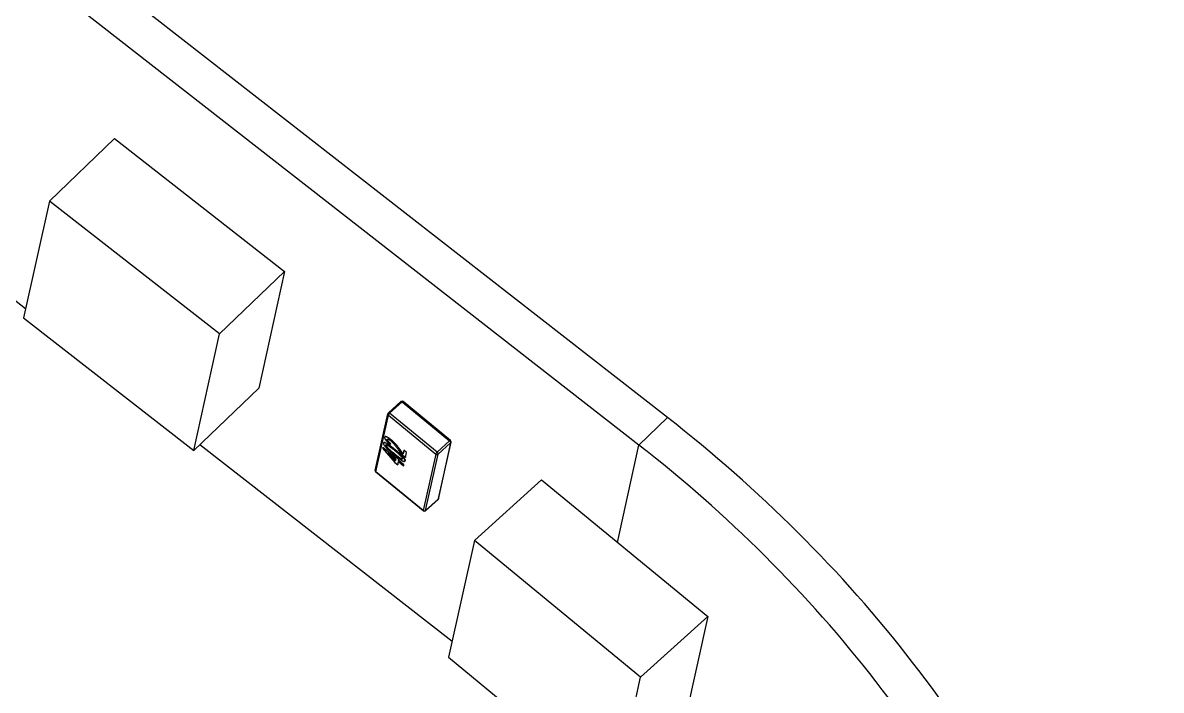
# Model space of a CAD drawing. Header units: millimetres. Extents: x 0 to 432, y 0 to 279.
# Drawn here: x 373.44 to 383.62, y 106.6 to 112.57 of the extents above; entities that cross this region are included whole.
import ezdxf

# ---------------------------------------------------------------- set-up
doc = ezdxf.new("R2010")
doc.units = ezdxf.units.MM
doc.header["$LTSCALE"] = 23.749
doc.layers.get('0').update_dxf_attribs({"linetype": 'CONTINUOUS'})

msp = doc.modelspace()

# ---------------------------------------------------------------- linework, layer by layer
at = {"color": 3, "linetype": 'CONTINUOUS'}
msp.add_line((379.21, 109.036), (357.788, 125.734), dxfattribs=at)
at = {"color": 7, "linetype": 'CONTINUOUS'}
for p, q in [((378.954, 108.791), (357.533, 125.489)), ((373.47, 110.009), (371.167, 111.805)), ((373.683, 110.972), (374.264, 111.53)), ((374.264, 111.53), (375.786, 110.343)), ((373.683, 110.972), (373.452, 109.929)), ((375.205, 109.785), (373.683, 110.972)), ((375.205, 109.785), (375.786, 110.343)), ((375.786, 110.343), (375.555, 109.3)), ((373.452, 109.929), (374.975, 108.742)), ((374.975, 108.742), (375.205, 109.785)), ((374.975, 108.742), (375.555, 109.3)), ((376.714, 109.079), (376.826, 109.18)), ((376.725, 109.076), (376.837, 109.177)), ((376.837, 109.177), (377.261, 108.829)), ((377.269, 108.833), (376.845, 109.181)), ((376.597, 108.565), (376.709, 109.071)), ((376.602, 108.553), (376.714, 109.059)), ((376.714, 109.059), (377.137, 108.711)), ((377.149, 108.728), (376.725, 109.076)), ((379.21, 109.036), (378.954, 108.791)), ((376.671, 108.812), (376.669, 108.809)), ((376.672, 108.813), (376.671, 108.812)), ((376.682, 108.864), (376.681, 108.861)), ((376.704, 108.844), (376.703, 108.842)), ((376.703, 108.842), (376.704, 108.844)), ((376.704, 108.845), (376.704, 108.844)), ((376.704, 108.844), (376.704, 108.844)), ((376.739, 108.839), (376.738, 108.838)), ((377.261, 108.829), (377.149, 108.728)), ((377.158, 108.711), (377.27, 108.812)), ((377.27, 108.812), (377.159, 108.306)), ((377.162, 108.312), (377.274, 108.818)), ((377.284, 107.036), (375.029, 108.794)), ((376.663, 108.769), (376.662, 108.762)), ((376.662, 108.762), (376.772, 108.635)), ((376.664, 108.77), (376.663, 108.769)), ((376.781, 108.673), (376.663, 108.769)), ((376.781, 108.674), (376.664, 108.77)), ((376.692, 108.792), (376.691, 108.791)), ((376.691, 108.791), (376.692, 108.792)), ((376.692, 108.793), (376.693, 108.793)), ((376.693, 108.792), (376.692, 108.792)), ((376.693, 108.793), (376.693, 108.792)), ((376.703, 108.771), (376.702, 108.77)), ((376.709, 108.722), (376.779, 108.664)), ((376.775, 108.646), (376.709, 108.722)), ((376.717, 108.715), (376.775, 108.648)), ((376.73, 108.795), (376.734, 108.802)), ((376.731, 108.797), (376.73, 108.795)), ((376.735, 108.803), (376.731, 108.797)), ((376.734, 108.802), (376.735, 108.803)), ((376.764, 108.717), (376.763, 108.716)), ((376.772, 108.753), (376.771, 108.752)), ((376.813, 108.756), (376.812, 108.755)), ((376.851, 108.744), (376.845, 108.713)), ((376.853, 108.745), (376.851, 108.744)), ((376.876, 108.724), (376.851, 108.744)), ((376.877, 108.725), (376.853, 108.745)), ((376.866, 108.681), (376.876, 108.724)), ((376.868, 108.682), (376.877, 108.725)), ((376.877, 108.725), (376.876, 108.724)), ((377.137, 108.711), (377.026, 108.205)), ((377.047, 108.205), (377.158, 108.711)), ((378.762, 107.921), (378.954, 108.791)), ((376.772, 108.635), (376.797, 108.615)), ((376.779, 108.664), (376.775, 108.646)), ((376.782, 108.681), (376.781, 108.673)), ((376.784, 108.682), (376.782, 108.681)), ((376.807, 108.661), (376.782, 108.681)), ((376.808, 108.662), (376.784, 108.682)), ((376.797, 108.615), (376.803, 108.644)), ((376.798, 108.616), (376.797, 108.615)), ((376.798, 108.616), (376.804, 108.643)), ((376.803, 108.644), (376.85, 108.606)), ((376.805, 108.652), (376.807, 108.661)), ((376.806, 108.654), (376.805, 108.652)), ((376.852, 108.614), (376.805, 108.652)), ((376.806, 108.654), (376.808, 108.662)), ((376.853, 108.615), (376.806, 108.654)), ((376.808, 108.662), (376.807, 108.661)), ((376.85, 108.606), (376.852, 108.614)), ((376.851, 108.607), (376.85, 108.606)), ((376.851, 108.607), (376.853, 108.615)), ((376.853, 108.615), (376.852, 108.614)), ((376.86, 108.647), (376.862, 108.65)), ((376.86, 108.647), (376.862, 108.648)), ((376.864, 108.651), (376.862, 108.65)), ((376.864, 108.651), (376.862, 108.648)), ((376.868, 108.682), (376.866, 108.681)), ((377.026, 108.205), (376.602, 108.553)), ((377.026, 108.203), (376.602, 108.55)), ((377.483, 107.937), (378.083, 108.48)), ((378.083, 108.48), (379.569, 107.259)), ((377.046, 108.203), (377.158, 108.304)), ((377.159, 108.306), (377.047, 108.205)), ((377.159, 108.306), (377.158, 108.304)), ((377.046, 108.203), (377.047, 108.205)), ((377.483, 107.937), (377.252, 106.894)), ((378.969, 106.717), (377.483, 107.937)), ((378.969, 106.717), (379.569, 107.259)), ((379.569, 107.259), (379.338, 106.216)), ((377.252, 106.894), (378.738, 105.674)), ((378.738, 105.674), (378.969, 106.717))]:
    msp.add_line(p, q, dxfattribs=at)
for centre, radius, start, end in [((376.836, 109.169), 0.015, 50.6106, 132.1352), ((376.724, 109.068), 0.015, 132.1348, 167.5446), ((377.259, 108.821), 0.015, 347.5437, 50.6085), ((376.694, 108.79), 0.00267, 130.2472, 132.1343), ((376.808, 108.679), 0.0337, 340.466, 340.8857), ((376.612, 108.562), 0.015, 167.5437, 230.6085), ((377.148, 108.316), 0.015, 312.1348, 347.5446), ((377.035, 108.214), 0.015, 230.6106, 312.1352)]:
    msp.add_arc(centre, radius, start, end, dxfattribs=at)
for points, knots in [([(376.826, 109.18), (376.826, 109.181), (376.827, 109.181), (376.828, 109.181), (376.829, 109.181), (376.831, 109.181), (376.834, 109.179), (376.836, 109.178), (376.837, 109.177)], [0, 0, 0, 0, 0.083276, 0.173612, 0.276166, 0.39337, 0.672086, 1, 1, 1, 1]), ([(376.837, 109.177), (376.838, 109.178), (376.84, 109.179), (376.842, 109.18), (376.843, 109.181), (376.844, 109.181), (376.845, 109.181), (376.845, 109.181), (376.845, 109.181)], [0, 0, 0, 0, 0.364367, 0.65578, 0.769924, 0.862912, 0.937372, 1, 1, 1, 1]), ([(376.709, 109.071), (376.709, 109.07), (376.709, 109.068), (376.709, 109.064), (376.711, 109.061), (376.713, 109.06), (376.714, 109.059)], [0, 0, 0, 0, 0.237924, 0.481668, 0.735415, 1, 1, 1, 1]), ([(376.725, 109.076), (376.724, 109.077), (376.722, 109.078), (376.719, 109.079), (376.717, 109.08), (376.716, 109.08), (376.715, 109.08), (376.714, 109.079), (376.714, 109.079)], [0, 0, 0, 0, 0.327914, 0.60663, 0.723834, 0.826388, 0.916724, 1, 1, 1, 1]), ([(376.714, 109.059), (376.714, 109.059), (376.714, 109.061), (376.716, 109.063), (376.718, 109.067), (376.721, 109.072), (376.724, 109.074), (376.725, 109.076)], [0, 0, 0, 0, 0.086192, 0.191351, 0.445054, 0.727773, 1, 1, 1, 1]), ([(376.771, 108.752), (376.769, 108.753), (376.764, 108.757), (376.756, 108.764), (376.747, 108.771), (376.739, 108.777), (376.735, 108.78), (376.732, 108.783), (376.728, 108.785), (376.724, 108.788), (376.716, 108.793), (376.708, 108.799), (376.699, 108.805), (376.693, 108.808), (376.689, 108.81), (376.686, 108.812), (376.683, 108.813), (376.68, 108.813), (376.677, 108.814), (376.674, 108.814), (376.672, 108.813), (376.671, 108.812)], [0, 0, 0, 0, 0.070139, 0.140062, 0.279296, 0.348226, 0.382585, 0.416866, 0.450875, 0.484633, 0.551848, 0.684127, 0.748845, 0.811493, 0.841538, 0.870187, 0.896955, 0.921803, 0.944499, 0.964888, 1, 1, 1, 1]), ([(376.672, 108.813), (376.673, 108.814), (376.676, 108.815), (376.679, 108.815), (376.681, 108.815), (376.684, 108.814), (376.687, 108.813), (376.69, 108.811), (376.695, 108.809), (376.7, 108.806), (376.709, 108.801), (376.718, 108.795), (376.725, 108.789), (376.73, 108.786), (376.733, 108.784), (376.736, 108.781), (376.74, 108.778), (376.748, 108.772), (376.757, 108.765), (376.766, 108.758), (376.77, 108.755), (376.772, 108.753)], [0, 0, 0, 0, 0.035112, 0.055501, 0.078197, 0.103045, 0.129813, 0.158462, 0.188507, 0.251155, 0.315873, 0.448152, 0.515367, 0.549125, 0.583134, 0.617415, 0.651774, 0.720704, 0.859938, 0.929861, 1, 1, 1, 1]), ([(376.681, 108.861), (376.68, 108.86), (376.68, 108.859), (376.68, 108.857), (376.68, 108.856), (376.681, 108.853), (376.682, 108.849), (376.684, 108.845), (376.687, 108.84), (376.69, 108.836), (376.694, 108.831), (376.699, 108.825), (376.705, 108.818), (376.713, 108.81), (376.721, 108.803), (376.727, 108.798), (376.73, 108.795)], [0, 0, 0, 0, 0.018998, 0.039252, 0.061496, 0.085545, 0.138884, 0.198369, 0.261822, 0.327675, 0.394819, 0.462531, 0.598328, 0.733411, 0.867431, 1, 1, 1, 1]), ([(376.738, 108.838), (376.735, 108.84), (376.731, 108.843), (376.726, 108.846), (376.721, 108.85), (376.715, 108.854), (376.708, 108.859), (376.702, 108.862), (376.697, 108.864), (376.693, 108.865), (376.691, 108.866), (376.688, 108.866), (376.687, 108.866), (376.684, 108.866), (376.683, 108.865), (376.682, 108.864)], [0, 0, 0, 0, 0.150148, 0.224018, 0.297065, 0.439927, 0.576754, 0.705592, 0.76619, 0.82338, 0.875762, 0.89995, 0.922738, 0.963461, 1, 1, 1, 1]), ([(376.684, 108.866), (376.684, 108.866), (376.686, 108.867), (376.688, 108.867), (376.69, 108.867), (376.692, 108.867), (376.695, 108.866), (376.698, 108.865), (376.703, 108.863), (376.709, 108.86), (376.717, 108.855), (376.723, 108.851), (376.728, 108.848), (376.733, 108.844), (376.737, 108.841), (376.739, 108.839)], [0, 0, 0, 0, 0.036539, 0.077262, 0.10005, 0.124238, 0.176619, 0.233809, 0.294407, 0.423246, 0.560073, 0.702935, 0.775982, 0.849852, 1, 1, 1, 1]), ([(376.734, 108.802), (376.732, 108.804), (376.729, 108.807), (376.724, 108.811), (376.718, 108.816), (376.714, 108.82), (376.711, 108.824), (376.709, 108.827), (376.707, 108.829), (376.705, 108.832), (376.704, 108.835), (376.703, 108.837), (376.703, 108.839), (376.702, 108.84), (376.702, 108.841), (376.702, 108.842), (376.703, 108.842)], [0, 0, 0, 0, 0.131091, 0.263535, 0.397669, 0.53276, 0.600315, 0.667443, 0.733565, 0.79762, 0.858448, 0.913561, 0.937919, 0.960471, 0.980949, 1, 1, 1, 1]), ([(376.704, 108.844), (376.704, 108.845), (376.704, 108.845), (376.705, 108.845), (376.705, 108.845)], [0, 0, 0, 0, 0.501638, 1, 1, 1, 1]), ([(376.704, 108.844), (376.704, 108.843), (376.704, 108.843), (376.704, 108.842), (376.704, 108.84), (376.704, 108.839), (376.705, 108.836), (376.707, 108.834), (376.708, 108.831), (376.71, 108.828), (376.713, 108.825), (376.716, 108.822), (376.72, 108.817), (376.725, 108.812), (376.73, 108.808), (376.734, 108.805), (376.735, 108.803)], [0, 0, 0, 0, 0.019051, 0.039529, 0.062081, 0.086439, 0.141552, 0.20238, 0.266435, 0.332557, 0.399685, 0.46724, 0.602331, 0.736465, 0.868909, 1, 1, 1, 1]), ([(376.705, 108.845), (376.706, 108.845), (376.707, 108.845), (376.709, 108.845), (376.71, 108.845), (376.712, 108.844), (376.714, 108.843), (376.717, 108.842), (376.72, 108.84), (376.724, 108.838), (376.73, 108.834), (376.734, 108.831), (376.736, 108.828)], [0, 0, 0, 0, 0.041961, 0.088909, 0.140384, 0.196096, 0.254902, 0.315662, 0.442376, 0.575374, 0.713772, 1, 1, 1, 1]), ([(376.736, 108.828), (376.738, 108.827), (376.741, 108.825), (376.746, 108.82), (376.75, 108.816), (376.754, 108.812), (376.758, 108.807), (376.762, 108.802), (376.766, 108.798), (376.771, 108.791), (376.778, 108.783), (376.785, 108.773), (376.792, 108.764), (376.797, 108.757), (376.8, 108.754)], [0, 0, 0, 0, 0.061421, 0.12353, 0.186392, 0.249523, 0.31272, 0.375824, 0.438714, 0.501476, 0.626584, 0.751314, 0.875783, 1, 1, 1, 1]), ([(376.812, 108.755), (376.81, 108.756), (376.808, 108.76), (376.803, 108.766), (376.799, 108.771), (376.794, 108.779), (376.786, 108.788), (376.777, 108.799), (376.77, 108.807), (376.763, 108.814), (376.758, 108.819), (376.753, 108.824), (376.748, 108.829), (376.743, 108.833), (376.739, 108.836), (376.738, 108.838)], [0, 0, 0, 0, 0.062214, 0.124422, 0.186784, 0.249203, 0.374417, 0.50022, 0.626464, 0.689562, 0.752469, 0.81506, 0.877268, 0.938914, 1, 1, 1, 1]), ([(376.739, 108.839), (376.741, 108.837), (376.744, 108.834), (376.749, 108.83), (376.754, 108.825), (376.76, 108.82), (376.764, 108.815), (376.771, 108.809), (376.779, 108.8), (376.788, 108.789), (376.795, 108.78), (376.801, 108.772), (376.805, 108.767), (376.809, 108.761), (376.812, 108.758), (376.813, 108.756)], [0, 0, 0, 0, 0.061086, 0.122732, 0.18494, 0.247531, 0.310438, 0.373536, 0.49978, 0.625583, 0.750797, 0.813216, 0.875578, 0.937786, 1, 1, 1, 1]), ([(377.269, 108.833), (377.269, 108.833), (377.268, 108.833), (377.268, 108.833), (377.267, 108.833), (377.265, 108.833), (377.263, 108.831), (377.262, 108.83), (377.261, 108.829)], [0, 0, 0, 0, 0.062628, 0.137088, 0.230076, 0.34422, 0.635633, 1, 1, 1, 1]), ([(377.261, 108.829), (377.263, 108.828), (377.265, 108.825), (377.268, 108.821), (377.27, 108.817), (377.271, 108.814), (377.271, 108.813), (377.27, 108.812)], [0, 0, 0, 0, 0.289509, 0.571967, 0.815036, 0.915187, 1, 1, 1, 1]), ([(377.27, 108.812), (377.271, 108.813), (377.273, 108.815), (377.274, 108.817), (377.274, 108.818)], [0, 0, 0, 0, 0.506514, 1, 1, 1, 1]), ([(376.669, 108.809), (376.669, 108.808), (376.669, 108.807), (376.669, 108.806), (376.669, 108.805), (376.669, 108.802), (376.67, 108.8), (376.671, 108.798), (376.672, 108.796), (376.673, 108.794), (376.674, 108.792), (376.675, 108.791), (376.677, 108.787), (376.681, 108.783), (376.684, 108.778), (376.688, 108.773), (376.696, 108.765), (376.707, 108.754), (376.72, 108.742), (376.738, 108.726), (376.752, 108.715), (376.761, 108.707)], [0, 0, 0, 0, 0.009147, 0.018884, 0.029564, 0.041105, 0.066493, 0.080149, 0.094506, 0.109469, 0.124738, 0.14029, 0.156141, 0.220987, 0.253894, 0.286902, 0.352982, 0.484591, 0.615038, 0.744293, 1, 1, 1, 1]), ([(376.702, 108.77), (376.701, 108.772), (376.698, 108.774), (376.696, 108.778), (376.694, 108.781), (376.693, 108.783), (376.692, 108.786), (376.691, 108.787), (376.691, 108.789), (376.691, 108.79), (376.691, 108.79), (376.691, 108.791)], [0, 0, 0, 0, 0.284034, 0.423488, 0.559979, 0.69085, 0.810882, 0.865523, 0.915461, 0.959494, 1, 1, 1, 1]), ([(376.692, 108.792), (376.692, 108.791), (376.692, 108.791), (376.692, 108.79), (376.692, 108.789), (376.693, 108.787), (376.694, 108.785), (376.695, 108.782), (376.697, 108.779), (376.7, 108.776), (376.702, 108.773), (376.703, 108.771)], [0, 0, 0, 0, 0.040506, 0.084539, 0.134477, 0.189118, 0.30915, 0.440021, 0.576512, 0.715966, 1, 1, 1, 1]), ([(376.693, 108.793), (376.694, 108.793), (376.695, 108.793), (376.698, 108.793), (376.701, 108.792), (376.704, 108.791), (376.706, 108.79), (376.709, 108.788), (376.712, 108.786), (376.716, 108.784), (376.721, 108.781), (376.725, 108.777), (376.732, 108.772), (376.74, 108.766), (376.75, 108.759), (376.759, 108.751), (376.766, 108.746), (376.769, 108.743)], [0, 0, 0, 0, 0.019095, 0.041045, 0.091632, 0.118919, 0.147389, 0.176861, 0.207037, 0.26941, 0.333486, 0.398402, 0.464002, 0.596632, 0.730359, 0.86486, 1, 1, 1, 1]), ([(376.763, 108.716), (376.757, 108.72), (376.747, 108.729), (376.734, 108.739), (376.724, 108.748), (376.718, 108.754), (376.713, 108.759), (376.709, 108.763), (376.706, 108.766), (376.703, 108.769), (376.702, 108.77)], [0, 0, 0, 0, 0.246452, 0.494853, 0.619872, 0.745627, 0.808898, 0.872403, 0.936115, 1, 1, 1, 1]), ([(376.703, 108.771), (376.704, 108.77), (376.707, 108.768), (376.71, 108.764), (376.714, 108.76), (376.719, 108.755), (376.725, 108.75), (376.736, 108.741), (376.748, 108.73), (376.759, 108.721), (376.764, 108.717)], [0, 0, 0, 0, 0.063885, 0.127597, 0.191102, 0.254373, 0.380128, 0.505147, 0.753548, 1, 1, 1, 1]), ([(376.761, 108.707), (376.764, 108.704), (376.771, 108.699), (376.784, 108.688), (376.796, 108.679), (376.806, 108.672), (376.811, 108.668), (376.816, 108.665), (376.821, 108.662), (376.826, 108.658), (376.831, 108.655), (376.836, 108.652), (376.839, 108.65), (376.84, 108.65)], [0, 0, 0, 0, 0.129847, 0.259021, 0.514635, 0.577676, 0.640366, 0.702545, 0.763958, 0.824622, 0.884511, 0.942917, 1, 1, 1, 1]), ([(376.839, 108.666), (376.839, 108.666), (376.837, 108.665), (376.834, 108.666), (376.832, 108.667), (376.829, 108.667), (376.827, 108.668), (376.825, 108.67), (376.821, 108.671), (376.817, 108.674), (376.812, 108.677), (376.807, 108.681), (376.801, 108.686), (376.792, 108.692), (376.782, 108.7), (376.773, 108.708), (376.766, 108.713), (376.763, 108.716)], [0, 0, 0, 0, 0.035771, 0.058505, 0.083366, 0.109831, 0.137763, 0.166512, 0.19632, 0.258731, 0.323188, 0.388819, 0.455434, 0.59006, 0.725863, 0.862613, 1, 1, 1, 1]), ([(376.764, 108.717), (376.767, 108.714), (376.773, 108.709), (376.783, 108.702), (376.792, 108.694), (376.8, 108.688), (376.806, 108.684), (376.811, 108.68), (376.816, 108.677), (376.82, 108.674), (376.824, 108.672), (376.827, 108.67), (376.83, 108.669), (376.832, 108.668), (376.834, 108.668), (376.836, 108.667), (376.837, 108.667), (376.838, 108.667)], [0, 0, 0, 0, 0.134016, 0.267465, 0.400062, 0.531613, 0.59688, 0.661432, 0.724975, 0.787264, 0.847103, 0.875546, 0.903197, 0.929886, 0.955017, 0.978704, 1, 1, 1, 1]), ([(376.769, 108.743), (376.772, 108.74), (376.779, 108.735), (376.789, 108.726), (376.798, 108.719), (376.804, 108.713), (376.809, 108.708), (376.814, 108.704), (376.819, 108.699), (376.824, 108.694), (376.828, 108.69), (376.831, 108.686), (376.833, 108.684), (376.835, 108.681), (376.837, 108.678), (376.838, 108.675), (376.84, 108.673), (376.84, 108.671), (376.84, 108.67), (376.84, 108.669), (376.84, 108.668), (376.84, 108.668)], [0, 0, 0, 0, 0.126141, 0.252848, 0.380277, 0.444271, 0.508538, 0.573104, 0.637978, 0.703251, 0.768733, 0.801367, 0.833833, 0.865962, 0.897463, 0.927704, 0.95587, 0.968715, 0.980333, 0.990574, 1, 1, 1, 1]), ([(376.862, 108.65), (376.862, 108.65), (376.863, 108.651), (376.863, 108.653), (376.862, 108.656), (376.861, 108.659), (376.86, 108.663), (376.858, 108.666), (376.855, 108.67), (376.853, 108.674), (376.85, 108.677), (376.847, 108.681), (376.843, 108.686), (376.836, 108.694), (376.825, 108.704), (376.812, 108.717), (376.794, 108.733), (376.78, 108.744), (376.771, 108.752)], [0, 0, 0, 0, 0.009153, 0.018869, 0.041014, 0.066261, 0.094441, 0.124513, 0.155962, 0.188164, 0.220829, 0.253744, 0.286751, 0.352842, 0.484465, 0.614945, 0.744237, 1, 1, 1, 1]), ([(376.772, 108.753), (376.781, 108.745), (376.795, 108.734), (376.813, 108.718), (376.826, 108.706), (376.837, 108.695), (376.844, 108.687), (376.848, 108.682), (376.851, 108.679), (376.854, 108.675), (376.857, 108.671), (376.859, 108.668), (376.861, 108.664), (376.863, 108.66), (376.864, 108.657), (376.864, 108.654), (376.864, 108.653), (376.864, 108.652), (376.864, 108.651)], [0, 0, 0, 0, 0.255763, 0.385055, 0.515535, 0.647158, 0.713249, 0.746256, 0.779171, 0.811836, 0.844038, 0.875487, 0.905559, 0.933739, 0.958986, 0.981131, 0.990847, 1, 1, 1, 1]), ([(376.8, 108.754), (376.803, 108.749), (376.811, 108.738), (376.821, 108.726), (376.83, 108.716), (376.836, 108.709), (376.843, 108.702), (376.848, 108.698), (376.85, 108.696)], [0, 0, 0, 0, 0.247491, 0.497912, 0.623794, 0.749602, 0.875109, 1, 1, 1, 1]), ([(376.845, 108.713), (376.843, 108.715), (376.84, 108.718), (376.836, 108.723), (376.832, 108.727), (376.829, 108.731), (376.827, 108.734), (376.823, 108.739), (376.82, 108.744), (376.816, 108.749), (376.813, 108.753), (376.812, 108.755)], [0, 0, 0, 0, 0.126286, 0.252526, 0.378406, 0.440993, 0.503484, 0.627969, 0.752149, 0.876207, 1, 1, 1, 1]), ([(376.813, 108.756), (376.814, 108.754), (376.817, 108.751), (376.821, 108.745), (376.824, 108.741), (376.826, 108.738), (376.828, 108.735), (376.83, 108.733), (376.833, 108.729), (376.836, 108.725), (376.841, 108.72), (376.844, 108.717), (376.845, 108.716)], [0, 0, 0, 0, 0.12382, 0.247907, 0.372102, 0.43431, 0.496583, 0.559056, 0.621628, 0.747436, 0.873686, 1, 1, 1, 1]), ([(377.149, 108.728), (377.148, 108.727), (377.145, 108.724), (377.141, 108.719), (377.139, 108.716), (377.138, 108.713), (377.137, 108.712), (377.137, 108.711)], [0, 0, 0, 0, 0.272227, 0.554946, 0.808649, 0.913808, 1, 1, 1, 1]), ([(377.137, 108.711), (377.139, 108.71), (377.142, 108.708), (377.147, 108.707), (377.151, 108.707), (377.155, 108.708), (377.157, 108.71), (377.158, 108.711)], [0, 0, 0, 0, 0.253578, 0.511242, 0.63865, 0.763187, 1, 1, 1, 1]), ([(377.158, 108.711), (377.158, 108.711), (377.159, 108.713), (377.158, 108.716), (377.156, 108.719), (377.153, 108.724), (377.15, 108.727), (377.149, 108.728)], [0, 0, 0, 0, 0.084813, 0.184964, 0.428033, 0.710491, 1, 1, 1, 1]), ([(383.012, 98.843), (383.108, 99.28), (383.233, 100.173), (383.211, 101.531), (382.979, 102.887), (382.392, 104.675), (381.15, 106.788), (379.742, 108.177), (378.954, 108.791)], [0, 0, 0, 0, 0.118528, 0.237867, 0.358754, 0.481797, 0.735273, 1, 1, 1, 1]), ([(376.838, 108.667), (376.838, 108.667), (376.839, 108.667), (376.84, 108.667), (376.84, 108.667)], [0, 0, 0, 0, 0.268202, 1, 1, 1, 1]), ([(376.84, 108.668), (376.84, 108.668), (376.84, 108.667), (376.84, 108.667), (376.839, 108.666)], [0, 0, 0, 0, 0.516141, 1, 1, 1, 1]), ([(376.84, 108.65), (376.841, 108.649), (376.843, 108.648), (376.846, 108.647), (376.849, 108.646), (376.852, 108.645), (376.854, 108.645), (376.857, 108.645), (376.859, 108.645), (376.86, 108.646), (376.86, 108.647)], [0, 0, 0, 0, 0.154669, 0.303985, 0.445474, 0.578779, 0.70092, 0.810927, 0.909513, 1, 1, 1, 1]), ([(376.85, 108.696), (376.853, 108.693), (376.858, 108.688), (376.864, 108.684), (376.866, 108.681)], [0, 0, 0, 0, 0.504462, 1, 1, 1, 1]), ([(376.602, 108.553), (376.601, 108.554), (376.599, 108.555), (376.598, 108.559), (376.597, 108.562), (376.597, 108.564), (376.597, 108.565)], [0, 0, 0, 0, 0.264585, 0.518332, 0.762076, 1, 1, 1, 1]), ([(376.602, 108.55), (376.602, 108.55), (376.602, 108.551), (376.602, 108.552), (376.602, 108.553), (376.602, 108.553)], [0, 0, 0, 0, 0.187978, 0.533265, 1, 1, 1, 1]), ([(377.162, 108.312), (377.162, 108.311), (377.161, 108.309), (377.16, 108.307), (377.159, 108.306)], [0, 0, 0, 0, 0.493486, 1, 1, 1, 1]), ([(377.026, 108.205), (377.025, 108.205), (377.025, 108.204), (377.025, 108.203), (377.026, 108.203), (377.026, 108.203)], [0, 0, 0, 0, 0.32645, 0.709972, 1, 1, 1, 1]), ([(377.047, 108.205), (377.045, 108.204), (377.043, 108.202), (377.039, 108.201), (377.035, 108.201), (377.03, 108.202), (377.027, 108.204), (377.026, 108.205)], [0, 0, 0, 0, 0.236813, 0.36135, 0.488758, 0.746422, 1, 1, 1, 1])]:
    msp.add_open_spline(points, degree=3, knots=knots, dxfattribs=at)
at = {"color": 3, "linetype": 'CONTINUOUS'}
msp.add_open_spline([(383.402, 98.757), (383.502, 99.208), (383.631, 100.131), (383.608, 101.534), (383.368, 102.935), (382.762, 104.783), (381.478, 106.966), (380.024, 108.401), (379.21, 109.036)], degree=3, knots=[0, 0, 0, 0, 0.118528, 0.237867, 0.358754, 0.481797, 0.735273, 1, 1, 1, 1], dxfattribs=at)

doc.saveas('drawing.dxf')
